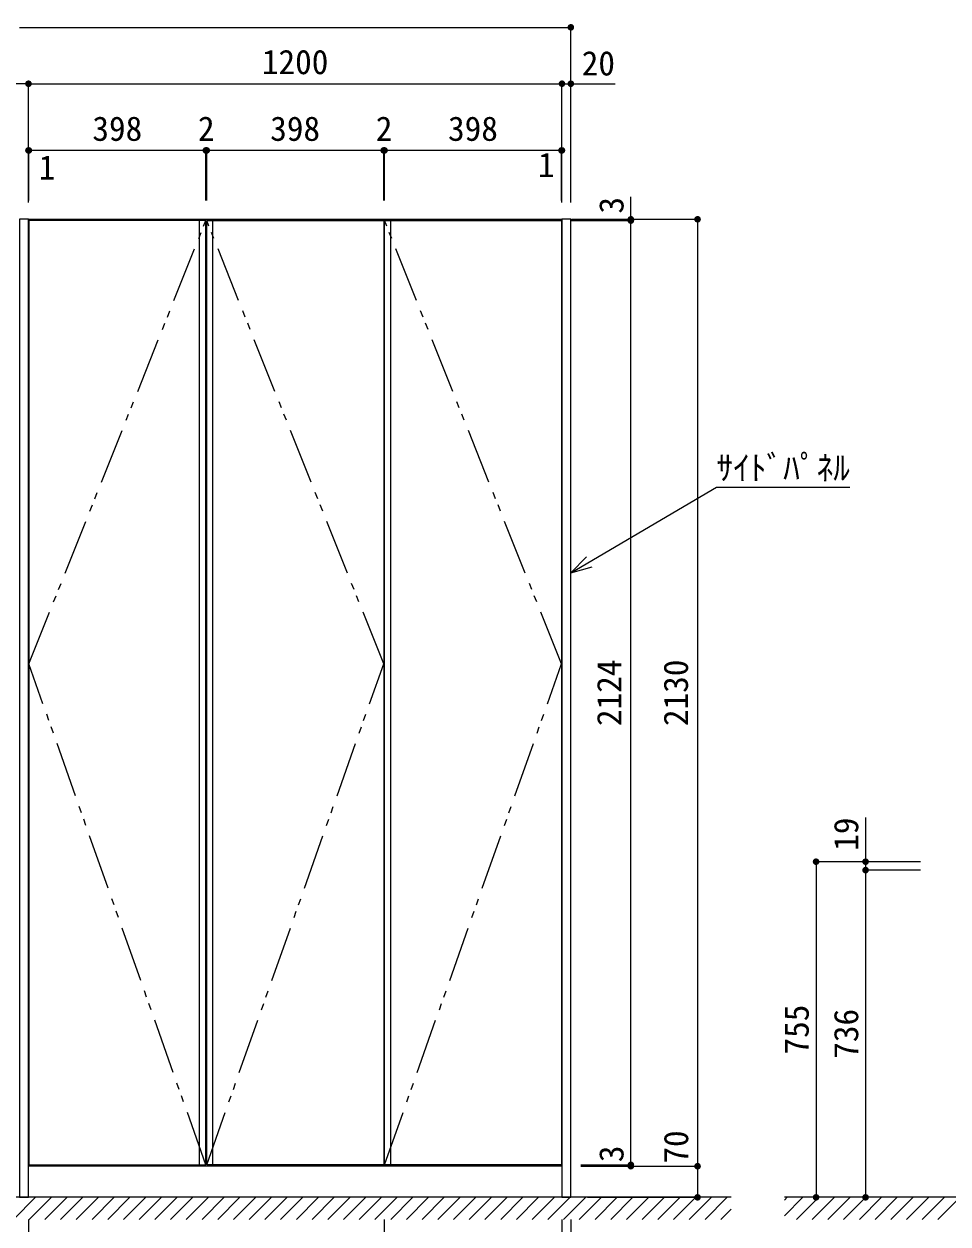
# Model space of a CAD drawing. Units: millimetres on the paper. Extents: x -205 to 195, y -144 to 136.
# Drawn here: x -154.8 to -71.6, y -45.5 to 62.5 of the extents above; entities that cross this region are included whole.
import ezdxf
from ezdxf.enums import TextEntityAlignment as Align

# ---------------------------------------------------------------- set-up
doc = ezdxf.new("R2010")
doc.units = ezdxf.units.MM
doc.linetypes.add('DOUBLE_CHAIN1', pattern=[8.8, 5, -1, 0.6, -0.6, 0.6, -1])
doc.layers.add('0-0_①\u3000中', color=7, linetype='Continuous')
doc.layers.add('0-1_①\u3000細', color=4, linetype='Continuous')
doc.styles.add('ＭＳ ゴシック', font='')
doc.styles.get('ＭＳ ゴシック').set_extended_font_data('MS Gothic')

msp = doc.modelspace()

# ---------------------------------------------------------------- hatches: boundary and pattern name
at = {"layer": '0-1_①\u3000細'}
for points in [[(-105.268, 62.181, 1), (-105.868, 62.181, 1)], [(-154.068, 57.108, 1), (-154.668, 57.108, 1)], [(-154.068, 57.108, 1), (-154.668, 57.108, 1)], [(-106.068, 57.108, 1), (-106.668, 57.108, 1)], [(-106.068, 57.108, 1), (-106.668, 57.108, 1)], [(-105.268, 57.108, 1), (-105.868, 57.108, 1)], [(-154.068, 51.108, 1), (-154.668, 51.108, 1)], [(-154.028, 51.108, 1), (-154.628, 51.108, 1)], [(-154.028, 51.108, 1), (-154.628, 51.108, 1)], [(-138.108, 51.108, 1), (-138.708, 51.108, 1)], [(-138.108, 51.108, 1), (-138.708, 51.108, 1)], [(-138.028, 51.108, 1), (-138.628, 51.108, 1)], [(-138.028, 51.108, 1), (-138.628, 51.108, 1)], [(-122.108, 51.108, 1), (-122.708, 51.108, 1)], [(-122.108, 51.108, 1), (-122.708, 51.108, 1)], [(-122.028, 51.108, 1), (-122.628, 51.108, 1)], [(-122.028, 51.108, 1), (-122.628, 51.108, 1)], [(-106.108, 51.108, 1), (-106.708, 51.108, 1)], [(-106.108, 51.108, 1), (-106.708, 51.108, 1)], [(-106.068, 51.108, 1), (-106.668, 51.108, 1)], [(-99.868, 44.908, 1), (-100.468, 44.908, 1)], [(-99.868, 44.788, 1), (-100.468, 44.788, 1)], [(-99.868, 44.788, 1), (-100.468, 44.788, 1)], [(-93.868, 44.908, 1), (-94.468, 44.908, 1)], [(-83.206, -12.892, 1), (-83.806, -12.892, 1)], [(-78.751, -12.892, 1), (-79.351, -12.892, 1)], [(-78.751, -13.652, 1), (-79.351, -13.652, 1)], [(-78.751, -13.652, 1), (-79.351, -13.652, 1)], [(-99.868, -40.172, 1), (-100.468, -40.172, 1)], [(-99.868, -40.172, 1), (-100.468, -40.172, 1)], [(-99.868, -40.292, 1), (-100.468, -40.292, 1)], [(-93.868, -40.292, 1), (-94.468, -40.292, 1)], [(-93.868, -40.292, 1), (-94.468, -40.292, 1)], [(-93.868, -43.092, 1), (-94.468, -43.092, 1)], [(-83.206, -43.092, 1), (-83.806, -43.092, 1)], [(-78.751, -43.092, 1), (-79.351, -43.092, 1)]]:
    msp.add_hatch(color=132, dxfattribs=at).paths.add_polyline_path(points)

# ---------------------------------------------------------------- linework, layer by layer
at = {"layer": '0-0_①\u3000中'}
for p, q in [((-138.408, 44.788), (-154.328, 44.788)), ((-154.328, 44.788), (-154.328, -40.172)), ((-138.408, -40.172), (-138.408, 44.788)), ((-138.328, 44.788), (-122.408, 44.788)), ((-138.328, -40.172), (-138.328, 44.788)), ((-122.408, 44.788), (-122.408, -40.172)), ((-122.328, 44.788), (-106.408, 44.788)), ((-122.328, -40.172), (-122.328, 44.788)), ((-106.408, 44.788), (-106.408, -40.172)), ((-154.328, -40.172), (-138.408, -40.172)), ((-122.408, -40.172), (-138.328, -40.172)), ((-106.408, -40.172), (-122.328, -40.172))]:
    msp.add_line(p, q, dxfattribs=at)
for points in [[(-155.168, -43.092), (-154.368, -43.092), (-154.368, 44.908), (-155.168, 44.908)], [(-122.368, 44.908), (-122.368, -40.292), (-154.368, -40.292), (-154.368, 44.908)], [(-106.368, 44.908), (-106.368, -40.292), (-122.368, -40.292), (-122.368, 44.908)], [(-106.368, -43.092), (-105.568, -43.092), (-105.568, 44.908), (-106.368, 44.908)]]:
    msp.add_lwpolyline(points, close=True, dxfattribs=at)
at = {"layer": '0-1_①\u3000細'}
for p, q in [((-155.168, 62.181), (-105.568, 62.181)), ((-105.568, 46.408), (-105.568, 62.181)), ((-154.368, 57.108), (-159.538, 57.108)), ((-154.368, 46.608), (-154.368, 57.108)), ((-154.368, 57.108), (-106.368, 57.108)), ((-154.368, 46.408), (-154.368, 57.108)), ((-106.368, 46.608), (-106.368, 57.108)), ((-106.368, 46.408), (-106.368, 57.108)), ((-106.368, 57.108), (-101.59, 57.108)), ((-105.568, 46.408), (-105.568, 57.108)), ((-154.368, 46.608), (-154.368, 51.108)), ((-151.943, 51.108), (-154.368, 51.108)), ((-154.328, 46.608), (-154.328, 51.108)), ((-138.408, 51.108), (-154.328, 51.108)), ((-154.328, 46.608), (-154.328, 51.108)), ((-138.408, 46.608), (-138.408, 51.108)), ((-138.408, 46.608), (-138.408, 51.108)), ((-138.328, 51.108), (-138.408, 51.108)), ((-138.328, 46.608), (-138.328, 51.108)), ((-122.408, 51.108), (-138.328, 51.108)), ((-138.328, 46.608), (-138.328, 51.108)), ((-122.408, 46.608), (-122.408, 51.108)), ((-122.408, 46.608), (-122.408, 51.108)), ((-122.328, 51.108), (-122.408, 51.108)), ((-122.328, 46.608), (-122.328, 51.108)), ((-106.408, 51.108), (-122.328, 51.108)), ((-122.328, 46.608), (-122.328, 51.108)), ((-106.368, 51.108), (-108.525, 51.108)), ((-106.408, 46.608), (-106.408, 51.108)), ((-106.408, 46.608), (-106.408, 51.108)), ((-106.368, 46.608), (-106.368, 51.108)), ((-100.168, 44.788), (-100.168, 46.921)), ((-138.968, -40.172), (-138.968, 44.788)), ((-138.968, -40.172), (-138.968, 44.788)), ((-137.768, -40.172), (-137.768, 44.788)), ((-137.768, -40.172), (-137.768, 44.788)), ((-121.768, -40.172), (-121.768, 44.788)), ((-121.768, -40.172), (-121.768, 44.788)), ((-105.509, 44.908), (-100.168, 44.908)), ((-105.509, 44.908), (-94.168, 44.908)), ((-105.509, 44.788), (-100.168, 44.788)), ((-104.668, 44.788), (-100.168, 44.788)), ((-100.168, -40.172), (-100.168, 44.788)), ((-94.168, 44.908), (-94.168, -40.292)), ((-105.568, 13.111), (-104.164, 14.534)), ((-105.568, 13.111), (-103.64, 13.641)), ((-79.051, -8.912), (-79.051, -13.652)), ((-74.106, -12.892), (-83.506, -12.892)), ((-83.506, -12.892), (-83.506, -43.092)), ((-74.106, -12.892), (-79.051, -12.892)), ((-74.106, -13.652), (-79.051, -13.652)), ((-79.051, -13.652), (-79.051, -43.092)), ((-74.106, -13.652), (-79.051, -13.652)), ((-94.168, -37.061), (-94.168, -43.092)), ((-100.168, -40.292), (-100.168, -38.427)), ((-104.668, -40.172), (-100.168, -40.172)), ((-104.668, -40.172), (-100.168, -40.172)), ((-104.668, -40.292), (-100.168, -40.292)), ((-104.668, -40.292), (-94.168, -40.292)), ((-104.068, -40.292), (-94.168, -40.292)), ((-91.15, -43.092), (-189.326, -43.092)), ((-91.15, -43.092), (-189.326, -43.092)), ((-154.368, -43.092), (-172.808, -43.092)), ((-154.368, -43.092), (-172.808, -43.092)), ((-155.72, -45.092), (-153.72, -43.092)), ((-155.72, -45.092), (-153.72, -43.092)), ((-154.306, -45.092), (-152.306, -43.092)), ((-154.306, -45.092), (-152.306, -43.092)), ((-152.892, -45.092), (-150.892, -43.092)), ((-152.892, -45.092), (-150.892, -43.092)), ((-151.478, -45.092), (-149.478, -43.092)), ((-151.478, -45.092), (-149.478, -43.092)), ((-150.063, -45.092), (-148.063, -43.092)), ((-150.063, -45.092), (-148.063, -43.092)), ((-148.649, -45.092), (-146.649, -43.092)), ((-148.649, -45.092), (-146.649, -43.092)), ((-147.235, -45.092), (-145.235, -43.092)), ((-147.235, -45.092), (-145.235, -43.092)), ((-145.821, -45.092), (-143.821, -43.092)), ((-145.821, -45.092), (-143.821, -43.092)), ((-144.407, -45.092), (-142.407, -43.092)), ((-144.407, -45.092), (-142.407, -43.092)), ((-142.992, -45.092), (-140.992, -43.092)), ((-142.992, -45.092), (-140.992, -43.092)), ((-141.578, -45.092), (-139.578, -43.092)), ((-141.578, -45.092), (-139.578, -43.092)), ((-140.164, -45.092), (-138.164, -43.092)), ((-140.164, -45.092), (-138.164, -43.092)), ((-138.75, -45.092), (-136.75, -43.092)), ((-138.75, -45.092), (-136.75, -43.092)), ((-137.336, -45.092), (-135.336, -43.092)), ((-137.336, -45.092), (-135.336, -43.092)), ((-135.921, -45.092), (-133.921, -43.092)), ((-135.921, -45.092), (-133.921, -43.092)), ((-134.507, -45.092), (-132.507, -43.092)), ((-134.507, -45.092), (-132.507, -43.092)), ((-133.093, -45.092), (-131.093, -43.092)), ((-133.093, -45.092), (-131.093, -43.092)), ((-131.679, -45.092), (-129.679, -43.092)), ((-131.679, -45.092), (-129.679, -43.092)), ((-130.264, -45.092), (-128.264, -43.092)), ((-130.264, -45.092), (-128.264, -43.092)), ((-128.85, -45.092), (-126.85, -43.092)), ((-128.85, -45.092), (-126.85, -43.092)), ((-127.436, -45.092), (-125.436, -43.092)), ((-127.436, -45.092), (-125.436, -43.092)), ((-126.022, -45.092), (-124.022, -43.092)), ((-126.022, -45.092), (-124.022, -43.092)), ((-124.608, -45.092), (-122.608, -43.092)), ((-124.608, -45.092), (-122.608, -43.092)), ((-123.193, -45.092), (-121.193, -43.092)), ((-123.193, -45.092), (-121.193, -43.092)), ((-121.779, -45.092), (-119.779, -43.092)), ((-121.779, -45.092), (-119.779, -43.092)), ((-120.365, -45.092), (-118.365, -43.092)), ((-120.365, -45.092), (-118.365, -43.092)), ((-118.951, -45.092), (-116.951, -43.092)), ((-118.951, -45.092), (-116.951, -43.092)), ((-117.537, -45.092), (-115.537, -43.092)), ((-117.537, -45.092), (-115.537, -43.092)), ((-116.122, -45.092), (-114.122, -43.092)), ((-116.122, -45.092), (-114.122, -43.092)), ((-114.708, -45.092), (-112.708, -43.092)), ((-114.708, -45.092), (-112.708, -43.092)), ((-113.294, -45.092), (-111.294, -43.092)), ((-113.294, -45.092), (-111.294, -43.092)), ((-111.88, -45.092), (-109.88, -43.092)), ((-111.88, -45.092), (-109.88, -43.092)), ((-110.466, -45.092), (-108.466, -43.092)), ((-110.466, -45.092), (-108.466, -43.092)), ((-109.051, -45.092), (-107.051, -43.092)), ((-109.051, -45.092), (-107.051, -43.092)), ((-107.637, -45.092), (-105.637, -43.092)), ((-107.637, -45.092), (-105.637, -43.092)), ((-106.223, -45.092), (-104.223, -43.092)), ((-106.223, -45.092), (-104.223, -43.092)), ((-104.809, -45.092), (-102.809, -43.092)), ((-104.809, -45.092), (-102.809, -43.092)), ((-104.068, -43.092), (-94.168, -43.092)), ((-103.394, -45.092), (-101.394, -43.092)), ((-103.394, -45.092), (-101.394, -43.092)), ((-101.98, -45.092), (-99.98, -43.092)), ((-101.98, -45.092), (-99.98, -43.092)), ((-100.566, -45.092), (-98.566, -43.092)), ((-100.566, -45.092), (-98.566, -43.092)), ((-99.152, -45.092), (-97.152, -43.092)), ((-99.152, -45.092), (-97.152, -43.092)), ((-97.738, -45.092), (-95.738, -43.092)), ((-97.738, -45.092), (-95.738, -43.092)), ((-96.323, -45.092), (-94.323, -43.092)), ((-96.323, -45.092), (-94.323, -43.092)), ((-94.909, -45.092), (-92.909, -43.092)), ((-94.909, -45.092), (-92.909, -43.092)), ((-93.495, -45.092), (-91.495, -43.092)), ((-93.495, -45.092), (-91.495, -43.092)), ((-53.816, -43.092), (-86.347, -43.092)), ((-86.347, -44.756), (-84.683, -43.092)), ((-86.347, -43.342), (-86.097, -43.092)), ((-85.269, -45.092), (-83.269, -43.092)), ((-83.855, -45.092), (-81.855, -43.092)), ((-74.106, -43.092), (-83.506, -43.092)), ((-82.44, -45.092), (-80.44, -43.092)), ((-81.026, -45.092), (-79.026, -43.092)), ((-79.612, -45.092), (-77.612, -43.092)), ((-74.106, -43.092), (-79.051, -43.092)), ((-78.198, -45.092), (-76.198, -43.092)), ((-76.784, -45.092), (-74.784, -43.092)), ((-75.369, -45.092), (-73.369, -43.092)), ((-73.955, -45.092), (-71.955, -43.092)), ((-72.541, -45.092), (-70.541, -43.092)), ((10.787, -43.092), (-72.166, -43.092)), ((-92.081, -45.092), (-91.15, -44.161)), ((-92.081, -45.092), (-91.15, -44.161)), ((-154.368, -45.092), (-154.368, -55.616)), ((-122.368, -45.091), (-122.368, -55.616)), ((-122.368, -45.092), (-122.368, -55.616)), ((-106.368, -45.092), (-106.368, -55.616)), ((-106.368, -45.092), (-106.368, -55.616)), ((-105.568, -45.092), (-105.568, -55.616)), ((-105.568, -45.092), (-105.568, -59.434))]:
    msp.add_line(p, q, dxfattribs=at)
at = {"layer": '0-1_①\u3000細', "linetype": 'DOUBLE_CHAIN1'}
for p, q in [((-154.328, 4.908), (-138.408, 44.788)), ((-122.408, 4.908), (-138.328, 44.788)), ((-106.408, 4.908), (-122.328, 44.788)), ((-138.408, -40.172), (-154.328, 4.908)), ((-138.328, -40.172), (-122.408, 4.908)), ((-122.328, -40.172), (-106.408, 4.908))]:
    msp.add_line(p, q, dxfattribs=at)
at = {"layer": '0-1_①\u3000細'}
msp.add_lwpolyline([(-105.568, 13.111), (-92.46, 20.796), (-80.46, 20.796)], dxfattribs=at)

# ---------------------------------------------------------------- texts
at = {"layer": '0-1_①\u3000細', "style": 'ＭＳ ゴシック'}
for s, p in [('1200', (-133.368, 57.308)), ('20', (-104.59, 57.191)), ('398', (-148.618, 51.308)), ('2', (-139.118, 51.308)), ('398', (-132.618, 51.308)), ('2', (-123.118, 51.308)), ('398', (-116.618, 51.308)), ('1', (-108.525, 48.05)), ('1', (-153.443, 47.813)), ('ｻｲﾄﾞﾊﾟﾈﾙ', (-92.46, 20.796))]:
    msp.add_text(s, height=2.199, dxfattribs=at).set_placement(p, align=Align.BOTTOM_LEFT)
for s, p in [('3', (-100.168, 45.421)), ('2124', (-100.368, -0.692)), ('2130', (-94.368, -0.692)), ('19', (-79.051, -11.912)), ('755', (-83.506, -30.242)), ('736', (-79.051, -30.622)), ('70', (-94.351, -40.061)), ('3', (-100.168, -39.927))]:
    msp.add_text(s, height=2.199, rotation=90, dxfattribs=at).set_placement(p, align=Align.BOTTOM_LEFT)

doc.saveas('drawing.dxf')
